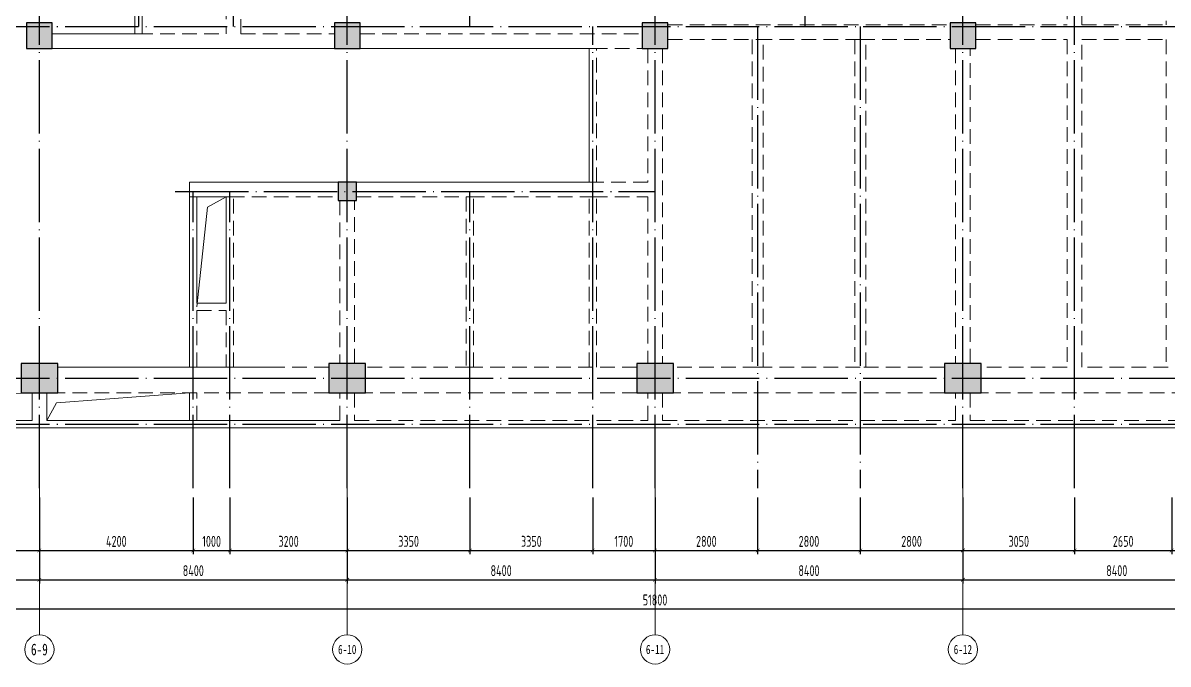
# Model space of a CAD drawing. Header units: millimetres. Extents: x -202076 to 1082610, y -439651 to 179350.
# Drawn here: x 676557 to 707807, y 37719 to 55219 of the extents above; entities that cross this region are included whole.
import ezdxf
from ezdxf.enums import TextEntityAlignment as Align

# ---------------------------------------------------------------- set-up
doc = ezdxf.new("R2010")
doc.units = ezdxf.units.MM
doc.header["$LTSCALE"] = 1000
doc.linetypes.add('DASHED', pattern=[0.75, 0.5, -0.25])
doc.linetypes.add('DOTE', pattern=[2.42, 2, -0.2, 0.02, -0.2])
for name, color, linetype in [('02-TEXT_轴号', 7, 'Continuous'), ('A_AXIS-轴线', 36, 'DOTE'), ('AXIS_TEXT', 7, 'Continuous'), ('COLU', 5, 'Continuous')]:
    doc.layers.add(name, color=color, linetype=linetype)
for name, color, linetype, lineweight in [('BEAM', 4, 'DASHED', 0), ('DIM', 3, 'Continuous', 0), ('板洞边线', 3, 'Continuous', 18), ('砼梁', 4, 'Continuous', 18), ('边缘构件填充', 253, 'Continuous', 18)]:
    doc.layers.add(name, color=color, linetype=linetype, lineweight=lineweight)
doc.styles.add('_TCH_AXIS', font='STXIHEI.TTF', dxfattribs={"width": 0.75})
doc.styles.add('COMPLEX', font='COMPLEX')
doc.styles.add('TSSD_Dimension', font='tssdeng.shx', dxfattribs={"width": 0.7, "bigfont": 'hztxt.shx'})
doc.dimstyles.new('TSSD_100_100', dxfattribs={"dimtxt": 300, "dimasz": 100, "dimexe": 100, "dimexo": 250, "dimgap": 100, "dimtad": 1, "dimdec": 0, "dimzin": 0, "dimdsep": 46, "dimtxsty": 'TSSD_Dimension', "dimblk": 'ARCHTICK', "dimcen": 0, "dimdle": 100, "dimclrt": 7, "dimadec": 0, "dimazin": 0, "dimtfac": 1, "dimtdec": 0, "dimtix": 1, "dimtmove": 2, "dimatfit": 3, "dimfxl": 1, "dimtolj": 1, "dimtzin": 0, "dimarcsym": 0})

# ---------------------------------------------------------------- blocks, each defined once
blk = doc.blocks.new('_AXISO')
blk.add_circle((0, 0), 0.5)
at = {"layer": 'AXIS_TEXT', "style": 'COMPLEX', "width": 1.041667}
blk.add_attdef('A', text='', height=0.56, dxfattribs=at).set_placement((-0.25, -0.28), (0.25, -0.28), align=Align.FIT)
blk = doc.blocks.new('_ARCHTICK')
at = {"color": 0, "linetype": 'ByBlock', "const_width": 0.15}
blk.add_lwpolyline([(-0.5, -0.5), (0.5, 0.5)], dxfattribs=at)
blk = doc.blocks.new('*D2312')
at = {"layer": 'Defpoints', "color": 0, "transparency": 16777216}
for p in [(677007, 42519), (685407, 42519), (685407, 40019)]:
    blk.add_point(p, dxfattribs=at)
at = {"layer": 'DIM', "color": 0, "lineweight": -2, "transparency": 16777216}
for p, q in [((677007, 42269), (677007, 39919)), ((685407, 42269), (685407, 39919)), ((676907, 40019), (685507, 40019))]:
    blk.add_line(p, q, dxfattribs=at)
at = {"layer": 'DIM', "color": 0, "lineweight": -2, "transparency": 16777216, "xscale": 100, "yscale": 100, "zscale": 100, "rotation": 180}
blk.add_blockref('_ARCHTICK', (677007, 40019), dxfattribs=at)
at = {"layer": 'DIM', "color": 0, "lineweight": -2, "transparency": 16777216, "xscale": 100, "yscale": 100, "zscale": 100}
blk.add_blockref('_ARCHTICK', (685407, 40019), dxfattribs=at)
at = {"layer": 'DIM', "color": 7, "transparency": 16777216, "insert": (681207, 40269), "char_height": 300, "attachment_point": 5, "style": 'TSSD_Dimension'}
blk.add_mtext('\\A1;8400', dxfattribs=at)
blk = doc.blocks.new('*D2314')
at = {"layer": 'Defpoints', "color": 0, "transparency": 16777216}
for p in [(668607, 42519), (677007, 42519), (677007, 40019)]:
    blk.add_point(p, dxfattribs=at)
at = {"layer": 'DIM', "color": 0, "lineweight": -2, "transparency": 16777216}
for p, q in [((668607, 42269), (668607, 39919)), ((677007, 42269), (677007, 39919)), ((668507, 40019), (677107, 40019))]:
    blk.add_line(p, q, dxfattribs=at)
at = {"layer": 'DIM', "color": 0, "lineweight": -2, "transparency": 16777216, "xscale": 100, "yscale": 100, "zscale": 100, "rotation": 180}
blk.add_blockref('_ARCHTICK', (668607, 40019), dxfattribs=at)
at = {"layer": 'DIM', "color": 0, "lineweight": -2, "transparency": 16777216, "xscale": 100, "yscale": 100, "zscale": 100}
blk.add_blockref('_ARCHTICK', (677007, 40019), dxfattribs=at)
at = {"layer": 'DIM', "color": 7, "transparency": 16777216, "insert": (672807, 40269), "char_height": 300, "attachment_point": 5, "style": 'TSSD_Dimension'}
blk.add_mtext('\\A1;8400', dxfattribs=at)
blk = doc.blocks.new('*D2315')
at = {"layer": 'Defpoints', "color": 0, "transparency": 16777216}
for p in [(702207, 42519), (710607, 42519), (710607, 40019)]:
    blk.add_point(p, dxfattribs=at)
at = {"layer": 'DIM', "color": 0, "lineweight": -2, "transparency": 16777216}
for p, q in [((702207, 42269), (702207, 39919)), ((710607, 42269), (710607, 39919)), ((702107, 40019), (710707, 40019))]:
    blk.add_line(p, q, dxfattribs=at)
at = {"layer": 'DIM', "color": 0, "lineweight": -2, "transparency": 16777216, "xscale": 100, "yscale": 100, "zscale": 100, "rotation": 180}
blk.add_blockref('_ARCHTICK', (702207, 40019), dxfattribs=at)
at = {"layer": 'DIM', "color": 0, "lineweight": -2, "transparency": 16777216, "xscale": 100, "yscale": 100, "zscale": 100}
blk.add_blockref('_ARCHTICK', (710607, 40019), dxfattribs=at)
at = {"layer": 'DIM', "color": 7, "transparency": 16777216, "insert": (706407, 40269), "char_height": 300, "attachment_point": 5, "style": 'TSSD_Dimension'}
blk.add_mtext('\\A1;8400', dxfattribs=at)
blk = doc.blocks.new('*D2316')
at = {"layer": 'Defpoints', "color": 0, "transparency": 16777216}
for p in [(693807, 42519), (702207, 42519), (702207, 40019)]:
    blk.add_point(p, dxfattribs=at)
at = {"layer": 'DIM', "color": 0, "lineweight": -2, "transparency": 16777216}
for p, q in [((693807, 42269), (693807, 39919)), ((702207, 42269), (702207, 39919)), ((693707, 40019), (702307, 40019))]:
    blk.add_line(p, q, dxfattribs=at)
at = {"layer": 'DIM', "color": 0, "lineweight": -2, "transparency": 16777216, "xscale": 100, "yscale": 100, "zscale": 100, "rotation": 180}
blk.add_blockref('_ARCHTICK', (693807, 40019), dxfattribs=at)
at = {"layer": 'DIM', "color": 0, "lineweight": -2, "transparency": 16777216, "xscale": 100, "yscale": 100, "zscale": 100}
blk.add_blockref('_ARCHTICK', (702207, 40019), dxfattribs=at)
at = {"layer": 'DIM', "color": 7, "transparency": 16777216, "insert": (698007, 40269), "char_height": 300, "attachment_point": 5, "style": 'TSSD_Dimension'}
blk.add_mtext('\\A1;8400', dxfattribs=at)
blk = doc.blocks.new('*D2318')
at = {"layer": 'Defpoints', "color": 0, "transparency": 16777216}
for p in [(667907, 42519), (719707, 42519), (667907, 39219)]:
    blk.add_point(p, dxfattribs=at)
at = {"layer": 'DIM', "color": 0, "lineweight": -2, "transparency": 16777216}
for p, q in [((667907, 42269), (667907, 39119)), ((719707, 42269), (719707, 39119)), ((719807, 39219), (667807, 39219))]:
    blk.add_line(p, q, dxfattribs=at)
at = {"layer": 'DIM', "color": 0, "lineweight": -2, "transparency": 16777216, "xscale": 100, "yscale": 100, "zscale": 100, "rotation": 180}
blk.add_blockref('_ARCHTICK', (667907, 39219), dxfattribs=at)
at = {"layer": 'DIM', "color": 0, "lineweight": -2, "transparency": 16777216, "xscale": 100, "yscale": 100, "zscale": 100}
blk.add_blockref('_ARCHTICK', (719707, 39219), dxfattribs=at)
at = {"layer": 'DIM', "color": 7, "transparency": 16777216, "insert": (693807, 39469), "char_height": 300, "attachment_point": 5, "style": 'TSSD_Dimension'}
blk.add_mtext('\\A1;51800', dxfattribs=at)
blk = doc.blocks.new('*D2326')
at = {"layer": 'Defpoints', "color": 0, "transparency": 16777216}
for p in [(685407, 42519), (693807, 42519), (693807, 40019)]:
    blk.add_point(p, dxfattribs=at)
at = {"layer": 'DIM', "color": 0, "lineweight": -2, "transparency": 16777216}
for p, q in [((685407, 42269), (685407, 39919)), ((693807, 42269), (693807, 39919)), ((685307, 40019), (693907, 40019))]:
    blk.add_line(p, q, dxfattribs=at)
at = {"layer": 'DIM', "color": 0, "lineweight": -2, "transparency": 16777216, "xscale": 100, "yscale": 100, "zscale": 100, "rotation": 180}
blk.add_blockref('_ARCHTICK', (685407, 40019), dxfattribs=at)
at = {"layer": 'DIM', "color": 0, "lineweight": -2, "transparency": 16777216, "xscale": 100, "yscale": 100, "zscale": 100}
blk.add_blockref('_ARCHTICK', (693807, 40019), dxfattribs=at)
at = {"layer": 'DIM', "color": 7, "transparency": 16777216, "insert": (689607, 40269), "char_height": 300, "attachment_point": 5, "style": 'TSSD_Dimension'}
blk.add_mtext('\\A1;8400', dxfattribs=at)
blk = doc.blocks.new('*D2348')
at = {"layer": 'Defpoints', "color": 0, "transparency": 16777216}
for p in [(668607, 42519), (677007, 42519), (677007, 40819)]:
    blk.add_point(p, dxfattribs=at)
at = {"layer": 'DIM', "color": 0, "lineweight": -2, "transparency": 16777216}
for p, q in [((668607, 42269), (668607, 40719)), ((677007, 42269), (677007, 40719)), ((668507, 40819), (677107, 40819))]:
    blk.add_line(p, q, dxfattribs=at)
at = {"layer": 'DIM', "color": 0, "lineweight": -2, "transparency": 16777216, "xscale": 100, "yscale": 100, "zscale": 100, "rotation": 180}
blk.add_blockref('_ARCHTICK', (668607, 40819), dxfattribs=at)
at = {"layer": 'DIM', "color": 0, "lineweight": -2, "transparency": 16777216, "xscale": 100, "yscale": 100, "zscale": 100}
blk.add_blockref('_ARCHTICK', (677007, 40819), dxfattribs=at)
at = {"layer": 'DIM', "color": 7, "transparency": 16777216, "insert": (672807, 41069), "char_height": 300, "attachment_point": 5, "style": 'TSSD_Dimension'}
blk.add_mtext('\\A1;8400', dxfattribs=at)
blk = doc.blocks.new('*D2349')
at = {"layer": 'Defpoints', "color": 0, "transparency": 16777216}
for p in [(685407, 42519), (688757, 42519), (688757, 40819)]:
    blk.add_point(p, dxfattribs=at)
at = {"layer": 'DIM', "color": 0, "lineweight": -2, "transparency": 16777216}
for p, q in [((685407, 42269), (685407, 40719)), ((688757, 42269), (688757, 40719)), ((685307, 40819), (688857, 40819))]:
    blk.add_line(p, q, dxfattribs=at)
at = {"layer": 'DIM', "color": 0, "lineweight": -2, "transparency": 16777216, "xscale": 100, "yscale": 100, "zscale": 100, "rotation": 180}
blk.add_blockref('_ARCHTICK', (685407, 40819), dxfattribs=at)
at = {"layer": 'DIM', "color": 0, "lineweight": -2, "transparency": 16777216, "xscale": 100, "yscale": 100, "zscale": 100}
blk.add_blockref('_ARCHTICK', (688757, 40819), dxfattribs=at)
at = {"layer": 'DIM', "color": 7, "transparency": 16777216, "insert": (687082, 41069), "char_height": 300, "attachment_point": 5, "style": 'TSSD_Dimension'}
blk.add_mtext('\\A1;3350', dxfattribs=at)
blk = doc.blocks.new('*D2350')
at = {"layer": 'Defpoints', "color": 0, "transparency": 16777216}
for p in [(688757, 42519), (692107, 42519), (692107, 40819)]:
    blk.add_point(p, dxfattribs=at)
at = {"layer": 'DIM', "color": 0, "lineweight": -2, "transparency": 16777216}
for p, q in [((688757, 42269), (688757, 40719)), ((692107, 42269), (692107, 40719)), ((688657, 40819), (692207, 40819))]:
    blk.add_line(p, q, dxfattribs=at)
at = {"layer": 'DIM', "color": 0, "lineweight": -2, "transparency": 16777216, "xscale": 100, "yscale": 100, "zscale": 100, "rotation": 180}
blk.add_blockref('_ARCHTICK', (688757, 40819), dxfattribs=at)
at = {"layer": 'DIM', "color": 0, "lineweight": -2, "transparency": 16777216, "xscale": 100, "yscale": 100, "zscale": 100}
blk.add_blockref('_ARCHTICK', (692107, 40819), dxfattribs=at)
at = {"layer": 'DIM', "color": 7, "transparency": 16777216, "insert": (690432, 41069), "char_height": 300, "attachment_point": 5, "style": 'TSSD_Dimension'}
blk.add_mtext('\\A1;3350', dxfattribs=at)
blk = doc.blocks.new('*D2351')
at = {"layer": 'Defpoints', "color": 0, "transparency": 16777216}
for p in [(692107, 42519), (693807, 42519), (693807, 40819)]:
    blk.add_point(p, dxfattribs=at)
at = {"layer": 'DIM', "color": 0, "lineweight": -2, "transparency": 16777216}
for p, q in [((692107, 42269), (692107, 40719)), ((693807, 42269), (693807, 40719)), ((692007, 40819), (693907, 40819))]:
    blk.add_line(p, q, dxfattribs=at)
at = {"layer": 'DIM', "color": 0, "lineweight": -2, "transparency": 16777216, "xscale": 100, "yscale": 100, "zscale": 100, "rotation": 180}
blk.add_blockref('_ARCHTICK', (692107, 40819), dxfattribs=at)
at = {"layer": 'DIM', "color": 0, "lineweight": -2, "transparency": 16777216, "xscale": 100, "yscale": 100, "zscale": 100}
blk.add_blockref('_ARCHTICK', (693807, 40819), dxfattribs=at)
at = {"layer": 'DIM', "color": 7, "transparency": 16777216, "insert": (692957, 41069), "char_height": 300, "attachment_point": 5, "style": 'TSSD_Dimension'}
blk.add_mtext('\\A1;1700', dxfattribs=at)
blk = doc.blocks.new('*D2352')
at = {"layer": 'Defpoints', "color": 0, "transparency": 16777216}
for p in [(693807, 42519), (696607, 42519), (696607, 40819)]:
    blk.add_point(p, dxfattribs=at)
at = {"layer": 'DIM', "color": 0, "lineweight": -2, "transparency": 16777216}
for p, q in [((693807, 42269), (693807, 40719)), ((696607, 42269), (696607, 40719)), ((693707, 40819), (696707, 40819))]:
    blk.add_line(p, q, dxfattribs=at)
at = {"layer": 'DIM', "color": 0, "lineweight": -2, "transparency": 16777216, "xscale": 100, "yscale": 100, "zscale": 100, "rotation": 180}
blk.add_blockref('_ARCHTICK', (693807, 40819), dxfattribs=at)
at = {"layer": 'DIM', "color": 0, "lineweight": -2, "transparency": 16777216, "xscale": 100, "yscale": 100, "zscale": 100}
blk.add_blockref('_ARCHTICK', (696607, 40819), dxfattribs=at)
at = {"layer": 'DIM', "color": 7, "transparency": 16777216, "insert": (695207, 41069), "char_height": 300, "attachment_point": 5, "style": 'TSSD_Dimension'}
blk.add_mtext('\\A1;2800', dxfattribs=at)
blk = doc.blocks.new('*D2353')
at = {"layer": 'Defpoints', "color": 0, "transparency": 16777216}
for p in [(696607, 42519), (699407, 42519), (699407, 40819)]:
    blk.add_point(p, dxfattribs=at)
at = {"layer": 'DIM', "color": 0, "lineweight": -2, "transparency": 16777216}
for p, q in [((696607, 42269), (696607, 40719)), ((699407, 42269), (699407, 40719)), ((696507, 40819), (699507, 40819))]:
    blk.add_line(p, q, dxfattribs=at)
at = {"layer": 'DIM', "color": 0, "lineweight": -2, "transparency": 16777216, "xscale": 100, "yscale": 100, "zscale": 100, "rotation": 180}
blk.add_blockref('_ARCHTICK', (696607, 40819), dxfattribs=at)
at = {"layer": 'DIM', "color": 0, "lineweight": -2, "transparency": 16777216, "xscale": 100, "yscale": 100, "zscale": 100}
blk.add_blockref('_ARCHTICK', (699407, 40819), dxfattribs=at)
at = {"layer": 'DIM', "color": 7, "transparency": 16777216, "insert": (698007, 41069), "char_height": 300, "attachment_point": 5, "style": 'TSSD_Dimension'}
blk.add_mtext('\\A1;2800', dxfattribs=at)
blk = doc.blocks.new('*D2354')
at = {"layer": 'Defpoints', "color": 0, "transparency": 16777216}
for p in [(699407, 42519), (702207, 42519), (702207, 40819)]:
    blk.add_point(p, dxfattribs=at)
at = {"layer": 'DIM', "color": 0, "lineweight": -2, "transparency": 16777216}
for p, q in [((699407, 42269), (699407, 40719)), ((702207, 42269), (702207, 40719)), ((699307, 40819), (702307, 40819))]:
    blk.add_line(p, q, dxfattribs=at)
at = {"layer": 'DIM', "color": 0, "lineweight": -2, "transparency": 16777216, "xscale": 100, "yscale": 100, "zscale": 100, "rotation": 180}
blk.add_blockref('_ARCHTICK', (699407, 40819), dxfattribs=at)
at = {"layer": 'DIM', "color": 0, "lineweight": -2, "transparency": 16777216, "xscale": 100, "yscale": 100, "zscale": 100}
blk.add_blockref('_ARCHTICK', (702207, 40819), dxfattribs=at)
at = {"layer": 'DIM', "color": 7, "transparency": 16777216, "insert": (700807, 41069), "char_height": 300, "attachment_point": 5, "style": 'TSSD_Dimension'}
blk.add_mtext('\\A1;2800', dxfattribs=at)
blk = doc.blocks.new('*D2355')
at = {"layer": 'Defpoints', "color": 0, "transparency": 16777216}
for p in [(702207, 42519), (705257, 42519), (705257, 40819)]:
    blk.add_point(p, dxfattribs=at)
at = {"layer": 'DIM', "color": 0, "lineweight": -2, "transparency": 16777216}
for p, q in [((702207, 42269), (702207, 40719)), ((705257, 42269), (705257, 40719)), ((702107, 40819), (705357, 40819))]:
    blk.add_line(p, q, dxfattribs=at)
at = {"layer": 'DIM', "color": 0, "lineweight": -2, "transparency": 16777216, "xscale": 100, "yscale": 100, "zscale": 100, "rotation": 180}
blk.add_blockref('_ARCHTICK', (702207, 40819), dxfattribs=at)
at = {"layer": 'DIM', "color": 0, "lineweight": -2, "transparency": 16777216, "xscale": 100, "yscale": 100, "zscale": 100}
blk.add_blockref('_ARCHTICK', (705257, 40819), dxfattribs=at)
at = {"layer": 'DIM', "color": 7, "transparency": 16777216, "insert": (703732, 41069), "char_height": 300, "attachment_point": 5, "style": 'TSSD_Dimension'}
blk.add_mtext('\\A1;3050', dxfattribs=at)
blk = doc.blocks.new('*D2356')
at = {"layer": 'Defpoints', "color": 0, "transparency": 16777216}
for p in [(705257, 42519), (707907, 42519), (707907, 40819)]:
    blk.add_point(p, dxfattribs=at)
at = {"layer": 'DIM', "color": 0, "lineweight": -2, "transparency": 16777216}
for p, q in [((705257, 42269), (705257, 40719)), ((707907, 42269), (707907, 40719)), ((705157, 40819), (708007, 40819))]:
    blk.add_line(p, q, dxfattribs=at)
at = {"layer": 'DIM', "color": 0, "lineweight": -2, "transparency": 16777216, "xscale": 100, "yscale": 100, "zscale": 100, "rotation": 180}
blk.add_blockref('_ARCHTICK', (705257, 40819), dxfattribs=at)
at = {"layer": 'DIM', "color": 0, "lineweight": -2, "transparency": 16777216, "xscale": 100, "yscale": 100, "zscale": 100}
blk.add_blockref('_ARCHTICK', (707907, 40819), dxfattribs=at)
at = {"layer": 'DIM', "color": 7, "transparency": 16777216, "insert": (706582, 41069), "char_height": 300, "attachment_point": 5, "style": 'TSSD_Dimension'}
blk.add_mtext('\\A1;2650', dxfattribs=at)
blk = doc.blocks.new('*D2373')
at = {"layer": 'Defpoints', "color": 0, "transparency": 16777216}
for p in [(677007, 42519), (681207, 42519), (681207, 40819)]:
    blk.add_point(p, dxfattribs=at)
at = {"layer": 'DIM', "color": 0, "lineweight": -2, "transparency": 16777216}
for p, q in [((677007, 42269), (677007, 40719)), ((681207, 42269), (681207, 40719)), ((676907, 40819), (681307, 40819))]:
    blk.add_line(p, q, dxfattribs=at)
at = {"layer": 'DIM', "color": 0, "lineweight": -2, "transparency": 16777216, "xscale": 100, "yscale": 100, "zscale": 100, "rotation": 180}
blk.add_blockref('_ARCHTICK', (677007, 40819), dxfattribs=at)
at = {"layer": 'DIM', "color": 0, "lineweight": -2, "transparency": 16777216, "xscale": 100, "yscale": 100, "zscale": 100}
blk.add_blockref('_ARCHTICK', (681207, 40819), dxfattribs=at)
at = {"layer": 'DIM', "color": 7, "transparency": 16777216, "insert": (679107, 41069), "char_height": 300, "attachment_point": 5, "style": 'TSSD_Dimension'}
blk.add_mtext('\\A1;4200', dxfattribs=at)
blk = doc.blocks.new('*D2374')
at = {"layer": 'Defpoints', "color": 0, "transparency": 16777216}
for p in [(681207, 42519), (682207, 42519), (682207, 40819)]:
    blk.add_point(p, dxfattribs=at)
at = {"layer": 'DIM', "color": 0, "lineweight": -2, "transparency": 16777216}
for p, q in [((681207, 42269), (681207, 40719)), ((682207, 42269), (682207, 40719)), ((681107, 40819), (682307, 40819))]:
    blk.add_line(p, q, dxfattribs=at)
at = {"layer": 'DIM', "color": 0, "lineweight": -2, "transparency": 16777216, "xscale": 100, "yscale": 100, "zscale": 100, "rotation": 180}
blk.add_blockref('_ARCHTICK', (681207, 40819), dxfattribs=at)
at = {"layer": 'DIM', "color": 0, "lineweight": -2, "transparency": 16777216, "xscale": 100, "yscale": 100, "zscale": 100}
blk.add_blockref('_ARCHTICK', (682207, 40819), dxfattribs=at)
at = {"layer": 'DIM', "color": 7, "transparency": 16777216, "insert": (681707, 41069), "char_height": 300, "attachment_point": 5, "style": 'TSSD_Dimension'}
blk.add_mtext('\\A1;1000', dxfattribs=at)
blk = doc.blocks.new('*D2375')
at = {"layer": 'Defpoints', "color": 0, "transparency": 16777216}
for p in [(682207, 42519), (685407, 42519), (685407, 40819)]:
    blk.add_point(p, dxfattribs=at)
at = {"layer": 'DIM', "color": 0, "lineweight": -2, "transparency": 16777216}
for p, q in [((682207, 42269), (682207, 40719)), ((685407, 42269), (685407, 40719)), ((682107, 40819), (685507, 40819))]:
    blk.add_line(p, q, dxfattribs=at)
at = {"layer": 'DIM', "color": 0, "lineweight": -2, "transparency": 16777216, "xscale": 100, "yscale": 100, "zscale": 100, "rotation": 180}
blk.add_blockref('_ARCHTICK', (682207, 40819), dxfattribs=at)
at = {"layer": 'DIM', "color": 0, "lineweight": -2, "transparency": 16777216, "xscale": 100, "yscale": 100, "zscale": 100}
blk.add_blockref('_ARCHTICK', (685407, 40819), dxfattribs=at)
at = {"layer": 'DIM', "color": 7, "transparency": 16777216, "insert": (683807, 41069), "char_height": 300, "attachment_point": 5, "style": 'TSSD_Dimension'}
blk.add_mtext('\\A1;3200', dxfattribs=at)

msp = doc.modelspace()

# ---------------------------------------------------------------- hatches: boundary and pattern name
at = {"layer": '边缘构件填充'}
h = msp.add_hatch(color=256, dxfattribs=at)
h.dxf.hatch_style = 1
h.paths.add_polyline_path([(677357.2, 55219), (676657.2, 55219), (676657.2, 54519), (677357.2, 54519)])
h = msp.add_hatch(color=256, dxfattribs=at)
h.dxf.hatch_style = 1
h.paths.add_polyline_path([(685757.2, 55219), (685057.2, 55219), (685057.2, 54519), (685757.2, 54519)])
h = msp.add_hatch(color=256, dxfattribs=at)
h.dxf.hatch_style = 1
h.paths.add_polyline_path([(694157.2, 55219), (693457.2, 55219), (693457.2, 54519), (694157.2, 54519)])
h = msp.add_hatch(color=256, dxfattribs=at)
h.dxf.hatch_style = 1
h.paths.add_polyline_path([(702557.2, 55219), (701857.2, 55219), (701857.2, 54519), (702557.2, 54519)])
h = msp.add_hatch(color=256, dxfattribs=at)
h.dxf.hatch_style = 1
h.paths.add_polyline_path([(685657.2, 50869), (685157.2, 50869), (685157.2, 50369), (685657.2, 50369)])
h = msp.add_hatch(color=256, dxfattribs=at)
h.dxf.hatch_style = 1
h.paths.add_polyline_path([(677507.2, 45919), (676507.2, 45919), (676507.2, 45119), (677507.2, 45119)])
h = msp.add_hatch(color=256, dxfattribs=at)
h.dxf.hatch_style = 1
h.paths.add_polyline_path([(685907.2, 45919), (684907.2, 45919), (684907.2, 45119), (685907.2, 45119)])
h = msp.add_hatch(color=256, dxfattribs=at)
h.dxf.hatch_style = 1
h.paths.add_polyline_path([(694307.2, 45919), (693307.2, 45919), (693307.2, 45119), (694307.2, 45119)])
h = msp.add_hatch(color=256, dxfattribs=at)
h.dxf.hatch_style = 1
h.paths.add_polyline_path([(702707.2, 45919), (701707.2, 45919), (701707.2, 45119), (702707.2, 45119)])

# ---------------------------------------------------------------- linework, layer by layer
at = {"layer": 'A_AXIS-轴线'}
for p, q in [((677007.2, 42519), (677007.2, 67719)), ((679707.2, 67719), (679707.2, 55119)), ((682307.2, 55119), (682307.2, 67719)), ((685407.2, 42519), (685407.2, 67719)), ((688757.2, 55119), (688757.2, 67719)), ((693807.2, 42519), (693807.2, 67719)), ((697907.2, 55119), (697907.2, 67719)), ((702207.2, 42519), (702207.2, 67719)), ((705257.2, 42519), (705257.2, 67719)), ((692107.2, 42519), (692107.2, 55119)), ((696607.2, 55119), (696607.2, 42519)), ((699407.2, 55119), (699407.2, 42519)), ((680714.3, 50619), (693807.2, 50619)), ((681207.2, 42519), (681207.2, 50619)), ((682207.2, 42519), (682207.2, 50619)), ((688757.2, 42519), (688757.2, 50619))]:
    msp.add_line(p, q, dxfattribs=at)
for points in [[(665607.2, 55119), (722007.5, 55119)], [(665607.2, 45519), (722007.5, 45519)], [(665607.2, 44269), (722007.5, 44269)]]:
    msp.add_lwpolyline(points, dxfattribs=at)
at = {"layer": 'BEAM', "ltscale": 0.8}
for p, q in [((707757.2, 64876), (707757.2, 55169)), ((682107.2, 56919), (682107.2, 54919)), ((682507.2, 54919), (682507.2, 56919)), ((705057.2, 56919), (705057.2, 55169)), ((705457.2, 55169), (705457.2, 56919)), ((694157.2, 55169), (701857.2, 55169)), ((702557.2, 55169), (705057.2, 55169)), ((705457.2, 55169), (707807.1, 55169)), ((679707.2, 54919), (682107.2, 54919)), ((682507.2, 54919), (685057.2, 54919)), ((685757.2, 54919), (693457.2, 54919)), ((694157.2, 54769), (696607.1, 54769)), ((696457.2, 54769), (696457.2, 45819)), ((696607.2, 54769), (699407.1, 54769)), ((696757.2, 45819), (696757.2, 54769)), ((699257.2, 54769), (699257.2, 45819)), ((699407.2, 54769), (701857.2, 54769)), ((699557.2, 45819), (699557.2, 54769)), ((702557.2, 54769), (705057.2, 54769)), ((705057.2, 54769), (705057.2, 45819)), ((705457.2, 45819), (705457.2, 54769)), ((705457.2, 54769), (707807.1, 54769)), ((707757.2, 54769), (707757.2, 45819)), ((692107.2, 54519), (693457.2, 54519)), ((692207.2, 50869), (692207.2, 54519)), ((693607.2, 54519), (693607.2, 50869)), ((694007.2, 54519), (694007.2, 45919)), ((702007.2, 54519), (702007.2, 45919)), ((702407.2, 45919), (702407.2, 54519)), ((693607.2, 50869), (692107.2, 50869)), ((682207.2, 50469), (685157.2, 50469)), ((682307.2, 45819), (682307.2, 50469)), ((685207.2, 50369), (685207.2, 45919)), ((685607.2, 45919), (685607.2, 50369)), ((685657.2, 50469), (688757.1, 50469)), ((688657.2, 50469), (688657.2, 45819)), ((688757.2, 50469), (692107.1, 50469)), ((688857.2, 45819), (688857.2, 50469)), ((692007.2, 45819), (692007.2, 50469)), ((692107.2, 50469), (693607.2, 50469)), ((692207.2, 45819), (692207.2, 50469)), ((693607.2, 50469), (693607.2, 45919)), ((681307.2, 45819), (681307.2, 47369)), ((681307.2, 47369), (682107.2, 47369)), ((682107.2, 47369), (682107.2, 45819)), ((684907.2, 45819), (683607.2, 45819)), ((688757.1, 45819), (685907.2, 45819)), ((692107.1, 45819), (688757.2, 45819)), ((693307.2, 45819), (692107.2, 45819)), ((696607.1, 45819), (694307.2, 45819)), ((699407.1, 45819), (696607.2, 45819)), ((701707.2, 45819), (699407.2, 45819)), ((705057.2, 45819), (702707.2, 45819)), ((707807.1, 45819), (705457.2, 45819)), ((684907.2, 45119), (677507.2, 45119)), ((681307.2, 44369), (681307.2, 45119)), ((685207.2, 44369), (685207.2, 45119)), ((685607.2, 45119), (685607.2, 44369)), ((693307.2, 45119), (685907.2, 45119)), ((693607.2, 44369), (693607.2, 45119)), ((694007.2, 45119), (694007.2, 44369)), ((701707.2, 45119), (694307.2, 45119)), ((702007.2, 44369), (702007.2, 45119)), ((702407.2, 45119), (702407.2, 44369)), ((710107.2, 45119), (702707.2, 45119)), ((685607.2, 44369), (693607.2, 44369)), ((694007.2, 44369), (702007.2, 44369)), ((702407.2, 44369), (710357.2, 44369))]:
    msp.add_line(p, q, dxfattribs=at)
at = {"layer": 'BEAM'}
msp.add_line((679807.2, 54919), (679807.2, 56919), dxfattribs=at)
at = {"layer": 'COLU'}
for points in [[(677357.2, 55219), (676657.2, 55219), (676657.2, 54519), (677357.2, 54519)], [(685757.2, 55219), (685057.2, 55219), (685057.2, 54519), (685757.2, 54519)], [(694157.2, 55219), (693457.2, 55219), (693457.2, 54519), (694157.2, 54519)], [(702557.2, 55219), (701857.2, 55219), (701857.2, 54519), (702557.2, 54519)], [(685657.2, 50869), (685157.2, 50869), (685157.2, 50369), (685657.2, 50369)], [(677507.2, 45919), (676507.2, 45919), (676507.2, 45119), (677507.2, 45119)], [(685907.2, 45919), (684907.2, 45919), (684907.2, 45119), (685907.2, 45119)], [(694307.2, 45919), (693307.2, 45919), (693307.2, 45119), (694307.2, 45119)], [(702707.2, 45919), (701707.2, 45919), (701707.2, 45119), (702707.2, 45119)]]:
    msp.add_lwpolyline(points, close=True, dxfattribs=at)
at = {"layer": 'DIM'}
for p, q in [((677007.2, 42519), (677007.2, 38519)), ((685407.2, 42519), (685407.2, 38519)), ((693807.2, 42519), (693807.2, 38519)), ((702207.2, 42519), (702207.2, 38519))]:
    msp.add_line(p, q, dxfattribs=at)
at = {"layer": '板洞边线'}
for p, q in [((681590, 50186.2), (682107.2, 50469)), ((681307.2, 47469), (681590, 50186.2)), ((669172.3, 44853.8), (676807.2, 45119)), ((677472.3, 44853.8), (681107.2, 45119)), ((677207.2, 44369), (677472.3, 44853.8))]:
    msp.add_line(p, q, dxfattribs=at)
at = {"layer": '板洞边线', "color": 6}
msp.add_lwpolyline([(667907.2, 65469), (719707.2, 65469), (719707.2, 44169), (667907.2, 44169)], close=True, dxfattribs=at)
at = {"layer": '砼梁'}
for p, q in [((679607.2, 64857.1), (679607.2, 54919)), ((679707.1, 54919), (677357.2, 54919)), ((685057.2, 54519), (677357.2, 54519)), ((692107.1, 54519), (685757.2, 54519)), ((692007.2, 54519), (692007.2, 50869)), ((681107.2, 50869), (681107.2, 45819)), ((681107.2, 50869), (685157.2, 50869)), ((685657.2, 50869), (692107.1, 50869)), ((681107.2, 50469), (682207.2, 50469)), ((681307.2, 47569), (681307.2, 50469)), ((682107.2, 50469), (682107.2, 47569)), ((681307.2, 47569), (682107.2, 47569)), ((677507.2, 45819), (682607.1, 45819)), ((682607.2, 45819), (683607.2, 45819)), ((676807.2, 44369), (676807.2, 45119)), ((677207.2, 45119), (677207.2, 44369)), ((681107.2, 45119), (681107.2, 44369)), ((668207.2, 44169), (719407.2, 44169)), ((668907.2, 44369), (676807.2, 44369)), ((677207.2, 44369), (685207.2, 44369))]:
    msp.add_line(p, q, dxfattribs=at)

# ---------------------------------------------------------------- block references
at = {"layer": 'DIM'}
ref = msp.add_blockref('_AXISO', (677007.2, 38119), dxfattribs=dict(at, xscale=800, yscale=800, zscale=800))
ref.add_attrib('A', '6-9', dxfattribs={"layer": '02-TEXT_轴号', "height": 320.57, "style": '_TCH_AXIS', "width": 0.743037}).set_placement((676777.6, 37958.7), (677236.8, 37958.7), align=Align.FIT)
ref = msp.add_blockref('_AXISO', (685407.2, 38119), dxfattribs=dict(at, xscale=800, yscale=800, zscale=800))
ref.add_attrib('A', '6-10', dxfattribs={"layer": '02-TEXT_轴号', "height": 252.11, "style": '_TCH_AXIS', "width": 0.743037}).set_placement((685157.1, 37992.9), (685657.2, 37992.9), align=Align.FIT)
ref = msp.add_blockref('_AXISO', (693807.2, 38119), dxfattribs=dict(at, xscale=800, yscale=800, zscale=800))
ref.add_attrib('A', '6-11', dxfattribs={"layer": '02-TEXT_轴号', "height": 252.11, "style": '_TCH_AXIS', "width": 0.743037}).set_placement((693557.1, 37992.9), (694057.2, 37992.9), align=Align.FIT)
ref = msp.add_blockref('_AXISO', (702207.2, 38119), dxfattribs=dict(at, xscale=800, yscale=800, zscale=800))
ref.add_attrib('A', '6-12', dxfattribs={"layer": '02-TEXT_轴号', "height": 252.11, "style": '_TCH_AXIS', "width": 0.743037}).set_placement((701957.1, 37992.9), (702457.2, 37992.9), align=Align.FIT)

# ---------------------------------------------------------------- dimensions: what is measured, and where the dimension line sits
for base, p1, p2, picture, middle in [((667907.2, 39219), (719707.2, 42519), (667907.2, 42519), '*D2318', (693807.2, 39469)), ((677007.2, 40019), (668607.2, 42519), (677007.2, 42519), '*D2314', (672807.2, 40269)), ((677007.2, 40819), (668607.2, 42519), (677007.2, 42519), '*D2348', (672807.2, 41069)), ((685407.2, 40019), (677007.2, 42519), (685407.2, 42519), '*D2312', (681207.2, 40269)), ((681207.2, 40819), (677007.2, 42519), (681207.2, 42519), '*D2373', (679107.2, 41069)), ((682207.2, 40819), (681207.2, 42519), (682207.2, 42519), '*D2374', (681707.2, 41069)), ((685407.2, 40819), (682207.2, 42519), (685407.2, 42519), '*D2375', (683807.2, 41069)), ((693807.2, 40019), (685407.2, 42519), (693807.2, 42519), '*D2326', (689607.2, 40269)), ((688757.2, 40819), (685407.2, 42519), (688757.2, 42519), '*D2349', (687082.2, 41069)), ((692107.2, 40819), (688757.2, 42519), (692107.2, 42519), '*D2350', (690432.2, 41069)), ((693807.3, 40819), (692107.2, 42519), (693807.3, 42519), '*D2351', (692957.3, 41069)), ((702207.2, 40019), (693807.2, 42519), (702207.2, 42519), '*D2316', (698007.2, 40269)), ((696607.2, 40819), (693807.3, 42519), (696607.2, 42519), '*D2352', (695207.3, 41069)), ((699407.2, 40819), (696607.2, 42519), (699407.2, 42519), '*D2353', (698007.2, 41069)), ((702207.2, 40819), (699407.2, 42519), (702207.2, 42519), '*D2354', (700807.2, 41069)), ((710607.2, 40019), (702207.2, 42519), (710607.2, 42519), '*D2315', (706407.2, 40269)), ((705257.2, 40819), (702207.2, 42519), (705257.2, 42519), '*D2355', (703732.2, 41069)), ((707907.2, 40819), (705257.2, 42519), (707907.2, 42519), '*D2356', (706582.2, 41069))]:
    dim = msp.add_linear_dim(base=base, p1=p1, p2=p2, dimstyle='TSSD_100_100', dxfattribs=at)
    dim.commit()
    dim.dimension.update_dxf_attribs({"geometry": picture, "text_midpoint": middle})

doc.saveas('drawing.dxf')
